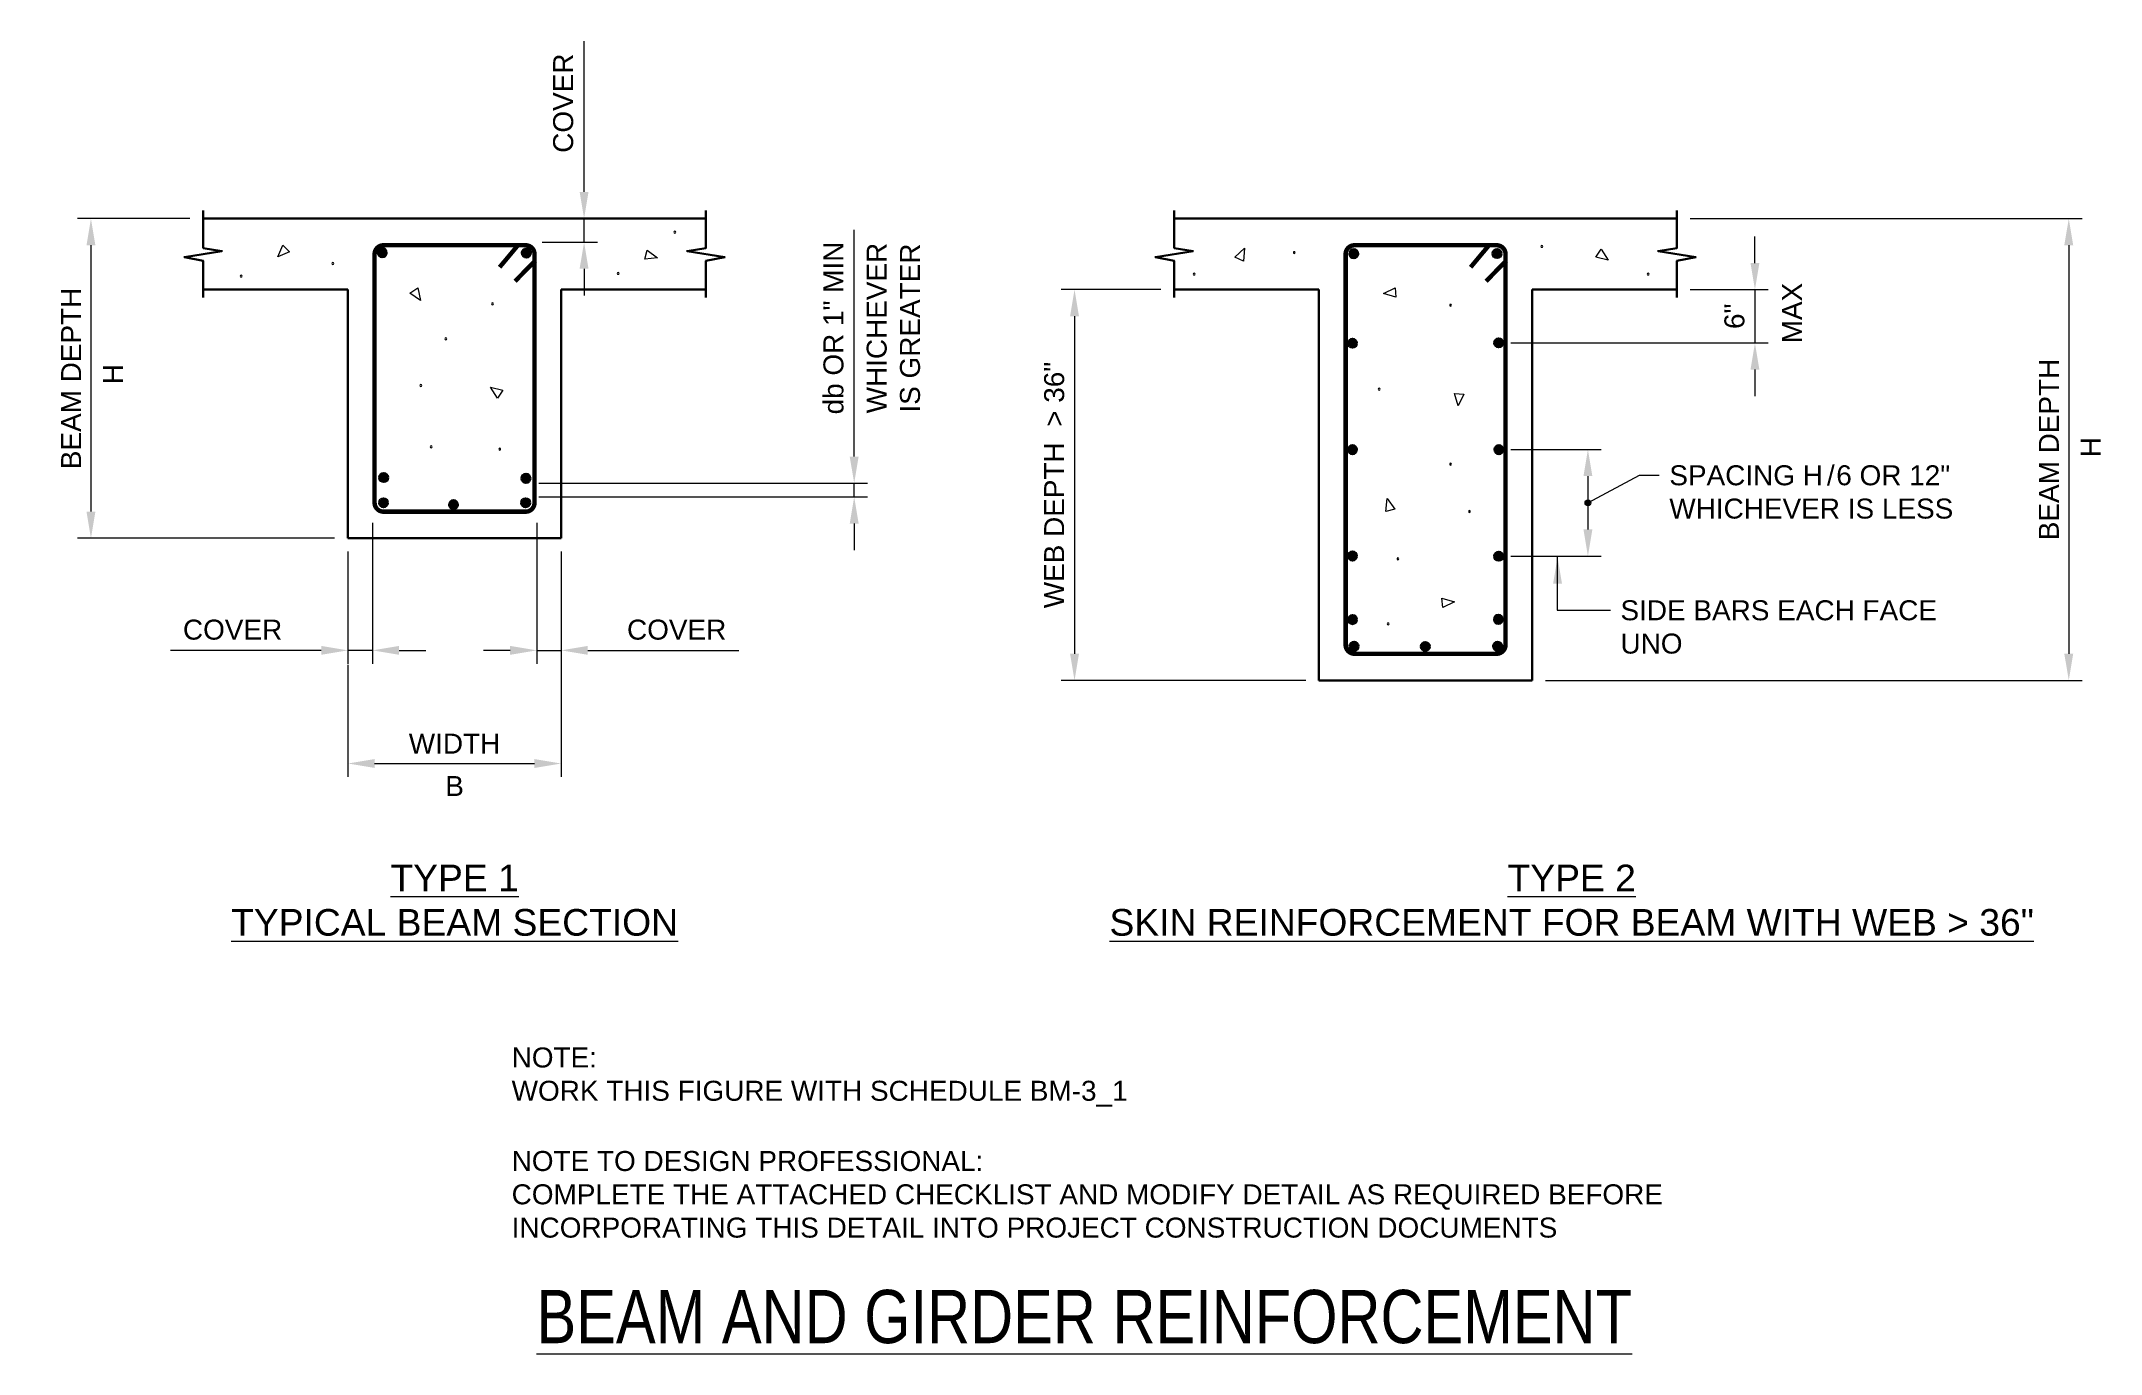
# Model space of a CAD drawing. Header units: inches. Extents: x -1244 to -1129, y 1262 to 1336.
import ezdxf

# ---------------------------------------------------------------- set-up
doc = ezdxf.new("R2010")
doc.units = ezdxf.units.IN
doc.header["$LTSCALE"] = 5
doc.header["$MEASUREMENT"] = 0
for name, color, linetype, lineweight in [('S-ANNO-DIMS', 1, 'Continuous', 20), ('S-ANNO-TEXT', 7, 'Continuous', 20), ('S-DELT-PATT', 7, 'Continuous', 15), ('S-DETL', 3, 'Continuous', 30)]:
    doc.layers.add(name, color=color, linetype=linetype, lineweight=lineweight)
doc.styles.add('Romans', font='arial.ttf')
doc.dimstyles.get("Standard").update_dxf_attribs({"dimtxt": 0.18, "dimasz": 0.18, "dimexe": 0.18, "dimexo": 0.0625, "dimgap": 0.09, "dimtad": 0, "dimtih": 1, "dimtoh": 1, "dimdec": 4, "dimzin": 0, "dimdsep": 46, "dimtxsty": 'Standard', "dimcen": 0.09, "dimadec": 0, "dimazin": 0, "dimtfac": 1, "dimtdec": 4, "dimtofl": 0, "dimtmove": 0, "dimatfit": 3, "dimfxl": 1, "dimtolj": 1, "dimtzin": 0, "dimarcsym": 0})

# ---------------------------------------------------------------- blocks, each defined once
blk = doc.blocks.new('*D3')
at = {"layer": 'Defpoints', "color": 0, "transparency": 16777216}
for p in [(-1216.59, 1309.73), (-1215.22, 1308.11), (-1216.59, 1301.8)]:
    blk.add_point(p, dxfattribs=at)
at = {"layer": 'S-ANNO-DIMS', "transparency": 16777216}
for p, q in [((-1216.59, 1308.98), (-1216.59, 1301.05)), ((-1215.22, 1307.36), (-1215.22, 1301.05)), ((-1218.09, 1301.8), (-1219.59, 1301.8)), ((-1216.59, 1301.8), (-1215.22, 1301.8)), ((-1213.72, 1301.8), (-1205.23, 1301.8))]:
    blk.add_line(p, q, dxfattribs=at)
for points in [[(-1218.09, 1302.05), (-1218.09, 1301.55), (-1216.59, 1301.8)], [(-1213.72, 1302.05), (-1213.72, 1301.55), (-1215.22, 1301.8)]]:
    blk.add_solid(points, dxfattribs=at)
at = {"layer": 'S-ANNO-DIMS', "transparency": 16777216, "insert": (-1208.72, 1302.96), "char_height": 1.125, "attachment_point": 5, "style": 'Romans'}
blk.add_mtext('\\A1;COVER', dxfattribs=at)
blk = doc.blocks.new('*D4')
at = {"layer": 'Defpoints', "color": 0, "transparency": 16777216}
for p in [(-1225.84, 1309.73), (-1227.22, 1308.11), (-1225.84, 1301.8)]:
    blk.add_point(p, dxfattribs=at)
at = {"layer": 'S-ANNO-DIMS', "transparency": 16777216}
for p, q in [((-1225.84, 1308.98), (-1225.84, 1301.05)), ((-1227.22, 1307.36), (-1227.22, 1301.05)), ((-1228.72, 1301.8), (-1237.21, 1301.8)), ((-1225.84, 1301.8), (-1227.22, 1301.8)), ((-1224.34, 1301.8), (-1222.84, 1301.8))]:
    blk.add_line(p, q, dxfattribs=at)
for points in [[(-1228.72, 1302.05), (-1228.72, 1301.55), (-1227.22, 1301.8)], [(-1224.34, 1302.05), (-1224.34, 1301.55), (-1225.84, 1301.8)]]:
    blk.add_solid(points, dxfattribs=at)
at = {"layer": 'S-ANNO-DIMS', "transparency": 16777216, "insert": (-1233.71, 1302.96), "char_height": 1.125, "attachment_point": 5, "style": 'Romans'}
blk.add_mtext('\\A1;COVER', dxfattribs=at)
blk = doc.blocks.new('*D5')
at = {"layer": 'Defpoints', "color": 0, "transparency": 16777216}
for p in [(-1215.22, 1308.11), (-1227.22, 1301.74), (-1215.22, 1295.43)]:
    blk.add_point(p, dxfattribs=at)
at = {"layer": 'S-ANNO-DIMS', "transparency": 16777216}
for p, q in [((-1215.22, 1307.36), (-1215.22, 1294.68)), ((-1227.22, 1300.99), (-1227.22, 1294.68)), ((-1225.72, 1295.43), (-1216.72, 1295.43))]:
    blk.add_line(p, q, dxfattribs=at)
for points in [[(-1225.72, 1295.68), (-1225.72, 1295.18), (-1227.22, 1295.43)], [(-1216.72, 1295.68), (-1216.72, 1295.18), (-1215.22, 1295.43)]]:
    blk.add_solid(points, dxfattribs=at)
at = {"layer": 'S-ANNO-DIMS', "transparency": 16777216, "insert": (-1221.22, 1296.55), "char_height": 1.125, "attachment_point": 5, "style": 'Romans'}
blk.add_mtext('\\A1;WIDTH', dxfattribs=at)
blk = doc.blocks.new('*D6')
at = {"layer": 'Defpoints', "color": 0, "transparency": 16777216}
for p in [(-1235.37, 1326.11), (-1241.68, 1308.11), (-1227.22, 1308.11)]:
    blk.add_point(p, dxfattribs=at)
at = {"layer": 'S-ANNO-DIMS', "transparency": 16777216}
for p, q in [((-1236.12, 1326.11), (-1242.43, 1326.11)), ((-1241.68, 1324.61), (-1241.68, 1309.61)), ((-1227.97, 1308.11), (-1242.43, 1308.11))]:
    blk.add_line(p, q, dxfattribs=at)
for points in [[(-1241.93, 1324.61), (-1241.43, 1324.61), (-1241.68, 1326.11)], [(-1241.93, 1309.61), (-1241.43, 1309.61), (-1241.68, 1308.11)]]:
    blk.add_solid(points, dxfattribs=at)
at = {"layer": 'S-ANNO-DIMS', "transparency": 16777216, "insert": (-1242.8, 1317.11), "char_height": 1.125, "attachment_point": 5, "rotation": 90, "style": 'Romans'}
blk.add_mtext('\\A1;BEAM DEPTH', dxfattribs=at)
blk = doc.blocks.new('*D7')
at = {"layer": 'Defpoints', "color": 0, "transparency": 16777216}
for p in [(-1217.23, 1311.21), (-1217.23, 1310.44), (-1198.73, 1310.44)]:
    blk.add_point(p, dxfattribs=at)
at = {"layer": 'S-ANNO-DIMS', "transparency": 16777216}
for p, q in [((-1198.73, 1312.71), (-1198.73, 1325.47)), ((-1216.48, 1311.21), (-1197.98, 1311.21)), ((-1198.73, 1310.44), (-1198.73, 1311.21)), ((-1216.48, 1310.44), (-1197.98, 1310.44)), ((-1198.73, 1308.94), (-1198.73, 1307.44))]:
    blk.add_line(p, q, dxfattribs=at)
for points in [[(-1198.98, 1312.71), (-1198.48, 1312.71), (-1198.73, 1311.21)], [(-1198.98, 1308.94), (-1198.48, 1308.94), (-1198.73, 1310.44)]]:
    blk.add_solid(points, dxfattribs=at)
at = {"layer": 'S-ANNO-DIMS', "transparency": 16777216, "insert": (-1199.89, 1319.95), "char_height": 1.125, "attachment_point": 5, "rotation": 90, "style": 'Romans'}
blk.add_mtext('\\A1;db OR 1" MIN', dxfattribs=at)
blk = doc.blocks.new('*D8')
at = {"layer": 'Defpoints', "color": 0, "transparency": 16777216}
for p in [(-1213.93, 1326.11), (-1217.03, 1324.79), (-1213.93, 1324.79)]:
    blk.add_point(p, dxfattribs=at)
at = {"layer": 'S-ANNO-DIMS', "transparency": 16777216}
for p, q in [((-1213.93, 1327.61), (-1213.93, 1336.1)), ((-1213.93, 1324.79), (-1213.93, 1326.11)), ((-1216.28, 1324.79), (-1213.18, 1324.79)), ((-1213.93, 1323.29), (-1213.93, 1321.79))]:
    blk.add_line(p, q, dxfattribs=at)
for points in [[(-1214.18, 1327.61), (-1213.68, 1327.61), (-1213.93, 1326.11)], [(-1214.18, 1323.29), (-1213.68, 1323.29), (-1213.93, 1324.79)]]:
    blk.add_solid(points, dxfattribs=at)
at = {"layer": 'S-ANNO-DIMS', "transparency": 16777216, "insert": (-1215.1, 1332.61), "char_height": 1.125, "attachment_point": 5, "rotation": 90, "style": 'Romans'}
blk.add_mtext('\\A1;COVER', dxfattribs=at)
blk = doc.blocks.new('*D0')
at = {"layer": 'Defpoints', "color": 0, "transparency": 16777216}
for p in [(-1180.72, 1322.11), (-1186.33, 1300.11), (-1172.57, 1300.11)]:
    blk.add_point(p, dxfattribs=at)
at = {"layer": 'S-ANNO-DIMS', "transparency": 16777216}
for p, q in [((-1181.47, 1322.11), (-1187.08, 1322.11)), ((-1186.33, 1320.61), (-1186.33, 1301.61)), ((-1173.32, 1300.11), (-1187.08, 1300.11))]:
    blk.add_line(p, q, dxfattribs=at)
for points in [[(-1186.58, 1320.61), (-1186.08, 1320.61), (-1186.33, 1322.11)], [(-1186.58, 1301.61), (-1186.08, 1301.61), (-1186.33, 1300.11)]]:
    blk.add_solid(points, dxfattribs=at)
at = {"layer": 'S-ANNO-DIMS', "transparency": 16777216, "insert": (-1187.47, 1311.11), "char_height": 1.125, "attachment_point": 5, "rotation": 90, "style": 'Romans'}
blk.add_mtext('\\A1;WEB DEPTH  > 36"', dxfattribs=at)
blk = doc.blocks.new('*D1')
at = {"layer": 'Defpoints', "color": 0, "transparency": 16777216}
for p in [(-1152.43, 1326.11), (-1160.57, 1300.11), (-1130.38, 1300.11)]:
    blk.add_point(p, dxfattribs=at)
at = {"layer": 'S-ANNO-DIMS', "transparency": 16777216}
for p, q in [((-1151.68, 1326.11), (-1129.63, 1326.11)), ((-1130.38, 1324.61), (-1130.38, 1301.61)), ((-1159.82, 1300.11), (-1129.63, 1300.11))]:
    blk.add_line(p, q, dxfattribs=at)
for points in [[(-1130.63, 1324.61), (-1130.13, 1324.61), (-1130.38, 1326.11)], [(-1130.63, 1301.61), (-1130.13, 1301.61), (-1130.38, 1300.11)]]:
    blk.add_solid(points, dxfattribs=at)
at = {"layer": 'S-ANNO-DIMS', "transparency": 16777216, "insert": (-1131.5, 1313.11), "char_height": 1.125, "attachment_point": 5, "rotation": 90, "style": 'Romans'}
blk.add_mtext('\\A1;BEAM DEPTH', dxfattribs=at)
blk = doc.blocks.new('*D2')
at = {"layer": 'Defpoints', "color": 0, "transparency": 16777216}
for p in [(-1152.43, 1322.11), (-1162.53, 1319.11), (-1148.04, 1319.11)]:
    blk.add_point(p, dxfattribs=at)
at = {"layer": 'S-ANNO-DIMS', "transparency": 16777216}
for p, q in [((-1148.04, 1323.61), (-1148.04, 1325.11)), ((-1151.68, 1322.11), (-1147.29, 1322.11)), ((-1148.04, 1322.11), (-1148.04, 1319.11)), ((-1161.78, 1319.11), (-1147.29, 1319.11)), ((-1148.04, 1317.61), (-1148.04, 1316.11))]:
    blk.add_line(p, q, dxfattribs=at)
for points in [[(-1148.29, 1323.61), (-1147.79, 1323.61), (-1148.04, 1322.11)], [(-1148.29, 1317.61), (-1147.79, 1317.61), (-1148.04, 1319.11)]]:
    blk.add_solid(points, dxfattribs=at)
at = {"layer": 'S-ANNO-DIMS', "transparency": 16777216, "insert": (-1149.19, 1320.61), "char_height": 1.125, "attachment_point": 5, "rotation": 90, "style": 'Romans'}
blk.add_mtext('\\A1;6"', dxfattribs=at)

msp = doc.modelspace()

# ---------------------------------------------------------------- hatches: boundary and pattern name
at = {"layer": 'S-ANNO-DIMS'}
h = msp.add_hatch(color=256, dxfattribs=at)
h.dxf.hatch_style = 1
edge = h.paths.add_edge_path()
edge.add_arc((-1157.439, 1310.109685), 0.160677, 0, 360, ccw=False)
at = {"layer": 'S-DETL', "linetype": 'Continuous'}
h = msp.add_hatch(color=256, dxfattribs=at)
h.dxf.hatch_style = 1
h.paths.add_polyline_path([(-1225.540507, 1324.191694, 1), (-1225.040507, 1324.191694, 1)])
h = msp.add_hatch(color=256, dxfattribs=at)
h.dxf.hatch_style = 1
h.paths.add_polyline_path([(-1217.426016, 1324.173689, 1), (-1216.926016, 1324.173689, 1)])
h = msp.add_hatch(color=256, dxfattribs=at)
h.dxf.hatch_style = 1
h.paths.add_polyline_path([(-1170.864386, 1324.134509, 1), (-1170.364386, 1324.134509, 1)])
h = msp.add_hatch(color=256, dxfattribs=at)
h.dxf.hatch_style = 1
h.paths.add_polyline_path([(-1162.802733, 1324.143218, 1), (-1162.302733, 1324.143218, 1)])
h = msp.add_hatch(color=256, dxfattribs=at)
h.dxf.hatch_style = 1
h.paths.add_polyline_path([(-1170.936148, 1319.094516, 1), (-1170.436148, 1319.094516, 1)])
h = msp.add_hatch(color=256, dxfattribs=at)
h.dxf.hatch_style = 1
h.paths.add_polyline_path([(-1162.71658, 1319.114779, 1), (-1162.21658, 1319.114779, 1)])
h = msp.add_hatch(color=256, dxfattribs=at)
h.dxf.hatch_style = 1
h.paths.add_polyline_path([(-1170.936773, 1313.103079, 1), (-1170.436773, 1313.103079, 1)])
h = msp.add_hatch(color=256, dxfattribs=at)
h.dxf.hatch_style = 1
h.paths.add_polyline_path([(-1162.702237, 1313.102759, 1), (-1162.202237, 1313.102759, 1)])
h = msp.add_hatch(color=256, dxfattribs=at)
h.dxf.hatch_style = 1
h.paths.add_polyline_path([(-1225.452796, 1311.530893, 1), (-1224.952796, 1311.530893, 1)])
h = msp.add_hatch(color=256, dxfattribs=at)
h.dxf.hatch_style = 1
h.paths.add_polyline_path([(-1217.45428, 1311.481761, 1), (-1216.95428, 1311.481761, 1)])
h = msp.add_hatch(color=256, dxfattribs=at)
h.dxf.hatch_style = 1
h.paths.add_polyline_path([(-1225.468465, 1310.109685, 1), (-1224.968465, 1310.109685, 1)])
h = msp.add_hatch(color=256, dxfattribs=at)
h.dxf.hatch_style = 1
h.paths.add_polyline_path([(-1221.526745, 1310.003705, 1), (-1221.026745, 1310.003705, 1)])
h = msp.add_hatch(color=256, dxfattribs=at)
h.dxf.hatch_style = 1
h.paths.add_polyline_path([(-1217.468465, 1310.109685, 1), (-1216.968465, 1310.109685, 1)])
h = msp.add_hatch(color=256, dxfattribs=at)
h.dxf.hatch_style = 1
h.paths.add_polyline_path([(-1170.937556, 1307.109889, 1), (-1170.437556, 1307.109889, 1)])
h = msp.add_hatch(color=256, dxfattribs=at)
h.dxf.hatch_style = 1
h.paths.add_polyline_path([(-1162.711108, 1307.100792, 1), (-1162.211108, 1307.100792, 1)])
h = msp.add_hatch(color=256, dxfattribs=at)
h.dxf.hatch_style = 1
h.paths.add_polyline_path([(-1170.93495, 1303.534653, 1), (-1170.43495, 1303.534653, 1)])
h = msp.add_hatch(color=256, dxfattribs=at)
h.dxf.hatch_style = 1
h.paths.add_polyline_path([(-1162.722634, 1303.544741, 1), (-1162.222634, 1303.544741, 1)])
h = msp.add_hatch(color=256, dxfattribs=at)
h.dxf.hatch_style = 1
h.paths.add_polyline_path([(-1170.852256, 1302.031323, 1), (-1170.352256, 1302.031323, 1)])
h = msp.add_hatch(color=256, dxfattribs=at)
h.dxf.hatch_style = 1
h.paths.add_polyline_path([(-1166.840426, 1302.017732, 1), (-1166.340426, 1302.017732, 1)])
h = msp.add_hatch(color=256, dxfattribs=at)
h.dxf.hatch_style = 1
h.paths.add_polyline_path([(-1162.770502, 1302.027985, 1), (-1162.270502, 1302.027985, 1)])

# ---------------------------------------------------------------- linework, layer by layer
at = {"layer": 'S-ANNO-DIMS'}
for p, q in [((-1161.777674, 1313.109685), (-1156.689, 1313.109685)), ((-1157.439, 1310.109685), (-1154.545455, 1311.658335)), ((-1157.439, 1311.609685), (-1157.439, 1308.609685)), ((-1154.545455, 1311.658335), (-1153.420455, 1311.658335)), ((-1161.777674, 1307.109685), (-1156.689, 1307.109685))]:
    msp.add_line(p, q, dxfattribs=at)
msp.add_lwpolyline([(-1159.170537, 1307.109685), (-1159.170537, 1304.057704), (-1156.170231, 1304.057704)], dxfattribs=at)
msp.add_circle((-1157.439, 1310.109685), 0.160677, dxfattribs=at)
for points in [[(-1157.689, 1311.609685), (-1157.189, 1311.609685), (-1157.439, 1313.109685)], [(-1157.689, 1308.609685), (-1157.189, 1308.609685), (-1157.439, 1307.109685)], [(-1159.399119, 1305.557857), (-1158.899119, 1305.557857), (-1159.149119, 1307.057857)]]:
    msp.add_solid(points, dxfattribs=at)
at = {"layer": 'S-DELT-PATT', "flags": 128}
for points in [[(-1208.877344, 1325.348817, 1), (-1208.773664, 1325.348817, 1)], [(-1228.123703, 1323.581695, 1), (-1228.020023, 1323.581695, 1)], [(-1174.015684, 1324.195064, 1), (-1173.912004, 1324.195064, 1)], [(-1160.087048, 1324.546869, 1), (-1159.983368, 1324.546869, 1)], [(-1233.276271, 1322.874846, 1), (-1233.172591, 1322.874846, 1)], [(-1212.059814, 1323.026313, 1), (-1211.956134, 1323.026313, 1)], [(-1179.64748, 1322.988875, 1), (-1179.5438, 1322.988875, 1)], [(-1154.103264, 1322.988875, 1), (-1153.999584, 1322.988875, 1)], [(-1219.131966, 1321.309679, 1), (-1219.028286, 1321.309679, 1)], [(-1165.216003, 1321.229849, 1), (-1165.112323, 1321.229849, 1)], [(-1221.758766, 1319.340599, 1), (-1221.655086, 1319.340599, 1)], [(-1223.173195, 1316.715159, 1), (-1223.069515, 1316.715159, 1)], [(-1169.238715, 1316.505611, 1), (-1169.135035, 1316.505611, 1)], [(-1222.582465, 1313.256767, 1), (-1222.478785, 1313.256767, 1)], [(-1218.727842, 1313.130423, 1), (-1218.624162, 1313.130423, 1)], [(-1165.216003, 1312.28395, 1), (-1165.112323, 1312.28395, 1)], [(-1164.160043, 1309.620282, 1), (-1164.056363, 1309.620282, 1)], [(-1168.182752, 1306.956616, 1), (-1168.079072, 1306.956616, 1)], [(-1168.735876, 1303.287792, 1), (-1168.632196, 1303.287792, 1)]]:
    msp.add_lwpolyline(points, format="xyb", close=True, dxfattribs=at)
for points in [[(-1230.498226, 1324.23607), (-1231.172489, 1323.948419), (-1230.873118, 1324.610963)], [(-1210.375749, 1324.338457), (-1209.789505, 1323.898353), (-1210.512969, 1323.826344)], [(-1177.308432, 1323.936614), (-1176.773215, 1324.437529), (-1176.827928, 1323.712551)], [(-1156.694727, 1324.380656), (-1156.294362, 1323.766587), (-1156.998825, 1323.946359)], [(-1223.293, 1322.209667), (-1223.126804, 1321.495698), (-1223.727297, 1321.905569)], [(-1168.244002, 1321.682798), (-1168.945416, 1321.895853), (-1168.290211, 1322.210959)], [(-1218.802336, 1316.006959), (-1219.202701, 1316.621028), (-1218.498238, 1316.441255)], [(-1164.413292, 1316.217632), (-1164.744909, 1315.563871), (-1164.941453, 1316.26384)], [(-1168.816014, 1309.619906), (-1168.727995, 1310.34766), (-1168.303901, 1309.757126)], [(-1165.65448, 1304.744641), (-1164.953067, 1304.531586), (-1165.608272, 1304.21648)]]:
    msp.add_lwpolyline(points, close=True, dxfattribs=at)
at = {"layer": 'S-DETL', "linetype": 'Continuous'}
for p, q in [((-1235.365225, 1326.109685), (-1207.071705, 1326.109685)), ((-1180.721438, 1326.109685), (-1152.427917, 1326.109685)), ((-1227.218465, 1322.109685), (-1235.365225, 1322.109685)), ((-1227.218465, 1322.109685), (-1227.218465, 1308.109685)), ((-1215.218465, 1322.109685), (-1215.218465, 1308.109685)), ((-1215.218465, 1322.109685), (-1207.071705, 1322.109685)), ((-1172.574678, 1322.109685), (-1180.721438, 1322.109685)), ((-1172.574678, 1322.109685), (-1172.574678, 1300.109685)), ((-1160.574678, 1322.109685), (-1160.574678, 1300.109685)), ((-1160.574678, 1322.109685), (-1152.427917, 1322.109685)), ((-1227.218465, 1308.109685), (-1215.218465, 1308.109685)), ((-1172.574678, 1300.109685), (-1160.574678, 1300.109685)), ((-1172.574678, 1300.109685), (-1160.574678, 1300.109685))]:
    msp.add_line(p, q, dxfattribs=at)
at = {"layer": 'S-DETL'}
for p, q in [((-1221.202269, 1309.600356), (-1221.218465, 1309.600356)), ((-1166.558481, 1301.600356), (-1166.574678, 1301.600356))]:
    msp.add_line(p, q, dxfattribs=at)
at = {"layer": 'S-DETL', "linetype": 'Continuous'}
for points in [[(-1235.365225, 1321.66183), (-1235.365225, 1323.723386), (-1236.424716, 1323.941512), (-1234.305735, 1324.277858), (-1235.365225, 1324.45444), (-1235.365225, 1326.55754)], [(-1207.071705, 1321.66183), (-1207.071705, 1323.723386), (-1206.012214, 1323.941512), (-1208.131196, 1324.277858), (-1207.071705, 1324.45444), (-1207.071705, 1326.55754)], [(-1180.721438, 1321.66183), (-1180.721438, 1323.723386), (-1181.780928, 1323.941512), (-1179.661947, 1324.277858), (-1180.721438, 1324.45444), (-1180.721438, 1326.55754)], [(-1152.427917, 1321.66183), (-1152.427917, 1323.723386), (-1151.368427, 1323.941512), (-1153.487408, 1324.277858), (-1152.427917, 1324.45444), (-1152.427917, 1326.55754)]]:
    msp.add_lwpolyline(points, dxfattribs=at)
at = {"layer": 'S-DETL', "const_width": 0.25}
for points in [[(-1225.218465, 1309.609685, -0.4142135624), (-1225.718465, 1310.109685), (-1225.718465, 1324.109685, -0.4142135624), (-1225.218465, 1324.609685), (-1225.039715, 1324.609685), (-1217.397216, 1324.609685), (-1217.218465, 1324.609685, -0.4142135624), (-1216.718465, 1324.109685), (-1216.718465, 1310.109685, -0.4142135624), (-1217.218465, 1309.609685)], [(-1170.574678, 1301.609685, -0.4142135624), (-1171.074678, 1302.109685), (-1171.074678, 1324.109685, -0.4142135624), (-1170.574678, 1324.609685), (-1170.395927, 1324.609685), (-1162.753428, 1324.609685), (-1162.574678, 1324.609685, -0.4142135624), (-1162.074678, 1324.109685), (-1162.074678, 1302.109685, -0.4142135624), (-1162.574678, 1301.609685)]]:
    msp.add_lwpolyline(points, format="xyb", close=True, dxfattribs=at)
for points in [[(-1217.636044, 1324.625498), (-1218.683375, 1323.372872)], [(-1216.669001, 1323.746517), (-1217.816242, 1322.584704)], [(-1162.992257, 1324.625498), (-1164.039587, 1323.372872)], [(-1162.025213, 1323.746517), (-1163.172454, 1322.584704)]]:
    msp.add_lwpolyline(points, dxfattribs=at)
at = {"layer": 'S-DETL', "linetype": 'Continuous'}
for centre in [(-1225.290507, 1324.191694), (-1217.176016, 1324.173689), (-1170.614386, 1324.134509), (-1162.552733, 1324.143218), (-1170.686148, 1319.094516), (-1162.46658, 1319.114779), (-1170.686773, 1313.103079), (-1162.452237, 1313.102759), (-1225.202796, 1311.530893), (-1217.20428, 1311.481761), (-1225.218465, 1310.109685), (-1221.276745, 1310.003705), (-1217.218465, 1310.109685), (-1170.687556, 1307.109889), (-1162.461108, 1307.100792), (-1170.68495, 1303.534653), (-1162.472634, 1303.544741), (-1170.602256, 1302.031323), (-1166.590426, 1302.017732), (-1162.520502, 1302.027985)]:
    msp.add_circle(centre, 0.25, dxfattribs=at)

# ---------------------------------------------------------------- texts
at = {"layer": 'S-ANNO-DIMS', "char_height": 1.125, "rotation": 90, "style": 'Romans'}
for s, insert, attachment_point in [('\\A1;\\pxqc;WHICHEVER\\PIS GREATER', (-1198.027228, 1319.946834), 2), ('\\A1;MAX', (-1145.95252, 1320.791651), 5), ('\\A1;H', (-1240.43193, 1317.351731), 5), ('\\A1;H', (-1129.139061, 1313.234443), 5)]:
    msp.add_mtext(s, dxfattribs=dict(at, insert=insert, attachment_point=attachment_point))
at = {"layer": 'S-ANNO-DIMS', "char_height": 1.125, "width": 37.59807605, "attachment_point": 3, "style": 'Romans'}
for s, insert in [('\\A1;\\pxql;SPACING {\\T1.2;H/}6 OR 12" \\PWHICHEVER IS LESS', (-1115.259879, 1312.220835)), ('\\A1;\\pxql;SIDE BARS EACH FACE\\PUNO', (-1118.009655, 1304.620204))]:
    msp.add_mtext(s, dxfattribs=dict(at, insert=insert))
at = {"layer": 'S-ANNO-DIMS', "insert": (-1221.218465, 1294.163857), "char_height": 1.125, "attachment_point": 5, "style": 'Romans'}
msp.add_mtext('\\A1;B', dxfattribs=at)
at = {"layer": 'S-ANNO-TEXT', "style": 'Romans', "width": 0.8}
msp.add_text('%%UBEAM AND GIRDER REINFORCEMENT', height=3, dxfattribs=at).set_placement((-1216.608192, 1262.792508))
at = {"layer": 'S-ANNO-TEXT', "linetype": 'Continuous', "char_height": 1.5, "attachment_point": 2, "style": 'Romans'}
for s, insert in [('\\A1;\\pxa0.66667,qc;{\\LTYPE 1\\P\\pa0.25;TYPICAL BEAM SECTION}', (-1221.218465, 1289.736642)), ('\\A1;\\pxa0.66667,qc;{\\LTYPE 2\\P\\pa0.25;SKIN REINFORCEMENT FOR BEAM WITH WEB > 36"}', (-1158.351487, 1289.736642))]:
    msp.add_mtext(s, dxfattribs=dict(at, insert=insert))
at = {"layer": 'S-ANNO-TEXT', "char_height": 1.125, "attachment_point": 1, "style": 'Romans'}
for s, insert in [('\\pxql;NOTE:\\PWORK THIS FIGURE WITH SCHEDULE BM-3_1', (-1218.005898, 1279.441724)), ('NOTE TO DESIGN PROFESSIONAL: \\PCOMPLETE THE ATTACHED CHECKLIST AND MODIFY DETAIL AS REQUIRED BEFORE \\PINCORPORATING THIS DETAIL INTO PROJECT CONSTRUCTION DOCUMENTS', (-1218.005898, 1273.612256))]:
    msp.add_mtext(s, dxfattribs=dict(at, insert=insert))

# ---------------------------------------------------------------- dimensions: what is measured, and where the dimension line sits
at = {"layer": 'S-ANNO-DIMS'}
for base, p1, p2, angle, text, picture, middle in [((-1213.931153, 1324.787288), (-1213.931153, 1326.109685), (-1217.026141, 1324.787288), 270, 'COVER', '*D8', (-1213.931153, 1332.605038)), ((-1241.677221, 1308.109685), (-1235.365225, 1326.109685), (-1227.218465, 1308.109685), 270, 'BEAM DEPTH', '*D6', (-1241.677221, 1317.109685)), ((-1130.377825, 1300.109685), (-1152.427917, 1326.109685), (-1160.574678, 1300.109685), 270, 'BEAM DEPTH', '*D1', (-1130.377825, 1313.109685)), ((-1198.727228, 1310.444505), (-1217.234135, 1311.209539), (-1217.234135, 1310.444505), 270, 'db OR 1" MIN', '*D7', (-1198.727228, 1319.946834)), ((-1148.042972, 1319.109685), (-1152.427917, 1322.109685), (-1162.527674, 1319.109685), 270, '6"', '*D2', (-1148.042972, 1320.609685)), ((-1186.325148, 1300.109685), (-1180.721438, 1322.109685), (-1172.574678, 1300.109685), 270, 'WEB DEPTH  > 36"', '*D0', (-1186.325148, 1311.109685)), ((-1216.593465, 1301.79769), (-1215.218465, 1308.109685), (-1216.593465, 1309.734685), 180, 'COVER', '*D3', (-1208.722729, 1301.79769))]:
    dim = msp.add_linear_dim(base=base, p1=p1, p2=p2, angle=angle, text=text, dimstyle='Standard', override={"dimscale": 12, "dimtxt": 0.09375, "dimasz": 0.125, "dimexe": 0.0625, "dimgap": 0.0625, "dimtih": 0, "dimtoh": 0, "dimdec": 5, "dimrnd": 0.03125, "dimzin": 7, "dimlunit": 4, "dimtxsty": 'Romans', "dimcen": 0.125, "dimclrd": 256, "dimclre": 256, "dimclrt": 256, "dimadec": 4, "dimtdec": 5, "dimtofl": 1, "dimtvp": 1, "dimfrac": 2, "dimtzin": 3, "dimlwd": 65535, "dimlwe": 65535}, dxfattribs=at)
    dim.commit()
    dim.dimension.update_dxf_attribs({"geometry": picture, "text_midpoint": middle, "dimtype": 128})
for base, p1, p2, text, picture, middle in [((-1225.843465, 1301.79769), (-1227.218465, 1308.109685), (-1225.843465, 1309.734685), 'COVER', '*D4', (-1233.714202, 1301.79769)), ((-1215.218465, 1295.426357), (-1227.218465, 1301.738353), (-1215.218465, 1308.109685), 'WIDTH', '*D5', (-1221.218465, 1295.426357))]:
    dim = msp.add_linear_dim(base=base, p1=p1, p2=p2, text=text, dimstyle='Standard', override={"dimscale": 12, "dimtxt": 0.09375, "dimasz": 0.125, "dimexe": 0.0625, "dimgap": 0.0625, "dimtih": 0, "dimtoh": 0, "dimdec": 5, "dimrnd": 0.03125, "dimzin": 7, "dimlunit": 4, "dimtxsty": 'Romans', "dimcen": 0.125, "dimclrd": 256, "dimclre": 256, "dimclrt": 256, "dimadec": 4, "dimtdec": 5, "dimtofl": 1, "dimtvp": 1, "dimfrac": 2, "dimtzin": 3, "dimlwd": 65535, "dimlwe": 65535}, dxfattribs=at)
    dim.commit()
    dim.dimension.update_dxf_attribs({"geometry": picture, "text_midpoint": middle, "dimtype": 128})

doc.saveas('drawing.dxf')
